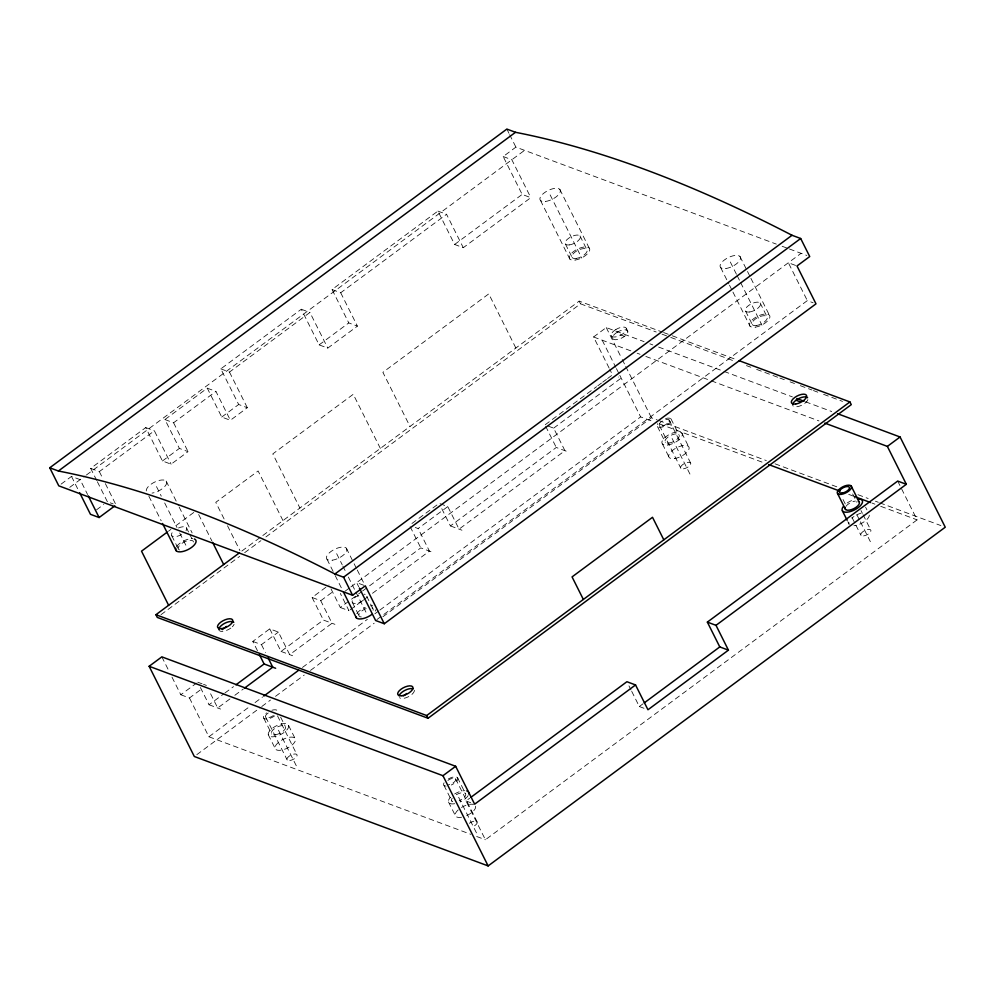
<?xml version="1.0" encoding="UTF-8"?>
<svg xmlns="http://www.w3.org/2000/svg" width="995" height="995" viewBox="0 0 995 995"><rect width="100%" height="100%" fill="white"/><g stroke="black" fill="none" stroke-linecap="round" stroke-linejoin="round"><path stroke-width="0.75" stroke-dasharray="4.97 3.73" d="M61.093 484.13L71.491 476.418L80.135 479.64L87.597 494.527M96.702 480.398L90.682 468.384L145.73 427.589L162.446 460.971L171.103 464.192L188.043 451.643L179.386 448.422L164.934 419.554L207.271 388.174L221.736 417.054L230.38 420.276L247.32 407.714L238.676 404.492L220.828 368.859L301.286 309.246L319.121 344.879L327.778 348.101L357.416 326.136L348.772 322.915L332.056 289.533L437.912 211.089L454.628 244.471L463.284 247.693L530.82 197.657L522.164 194.435L503.196 156.538L515.895 147.123L776.324 244.111M69.749 487.351L85.135 475.946M86.378 475.025L524.552 150.344M220.828 368.859L229.472 372.08L309.93 312.467L327.778 348.101M90.682 468.384L99.338 471.605L154.387 430.81L171.103 464.192M332.056 289.533L340.7 292.754L446.568 214.311L463.284 247.693M164.934 419.554L173.578 422.775L215.927 391.396L230.38 420.276M96.515 509.838L103.778 504.453M162.446 460.971L179.386 448.422M221.736 417.054L238.676 404.492M319.121 344.879L348.772 322.915M454.628 244.471L522.164 194.435M168.441 531.231L170.879 529.415M175.779 525.795L196.575 510.385M241.86 551.043L579.165 301.112L662.135 332.007M161.028 614.649L239.683 556.367M244.683 552.66L260.914 540.646M265.901 536.939L580.52 303.811L656.215 332.007M609.139 368.1L593.555 336.982L606.253 327.566L644.076 341.646M172.011 677.16L180.829 694.759L196.55 683.105M257.456 650.705L252.805 641.414L269.744 628.865L278.401 632.086L289.694 654.648L332.031 623.268L320.738 600.706L312.094 597.485L329.034 584.936M411.955 523.494L439.131 503.358L447.775 506.579L459.068 529.141L564.936 450.698L553.643 428.136L544.986 424.915L596.565 386.694M597.796 385.786L601.477 383.063M602.709 382.155L606.39 379.418M607.609 378.51L612.522 374.866L609.811 369.456M180.829 694.759L189.473 697.98L201.575 689.013M252.805 641.414L261.461 644.636L278.401 632.086M320.738 600.706L334.046 590.856M415.251 527.474L418.136 528.544L447.775 506.579M553.643 428.136L621.178 378.088L618.293 377.018M345.103 591.179L349.73 587.759M350.887 586.901L801.062 253.327M200.418 687.52L209.049 704.758L223.738 693.888M224.957 692.98L233.526 686.637M269.744 628.865L281.038 651.426L323.387 620.047L334.917 624.338M331.024 588.916L340.327 607.497L361.372 591.901M362.603 590.98L420.773 547.884L432.315 552.175M441.78 508.669L450.424 525.92L556.28 447.476L567.809 451.767M229.944 698.925L217.706 707.98L209.734 692.06M234.832 695.294L243.389 688.95M350.215 609.798L362.59 600.632M363.822 599.711L367.541 596.963M372.491 593.294L429.43 551.106L418.136 528.544M189.473 697.98L208.9 736.773L250.068 706.263M255.068 702.569L262.556 697.022M302.48 667.434L367.354 619.363M374.841 613.815L378.585 611.042M379.829 610.109L640.606 416.893L653.703 421.768M376.881 619.587L807.331 300.627L813.102 302.778M196.823 754.645L260.516 707.445M261.76 706.525L270.503 700.045M275.503 696.351L304.234 675.058M310.477 670.431L374.17 623.231M382.913 616.751L651.439 417.788L657.247 419.952M897.689 481.07L917.116 519.863L485.411 839.755L465.983 800.963L469.727 798.189M631.726 691.376L639.325 706.537L643.031 703.788M782.145 246.275L787.965 248.451M789.421 248.986L806.833 255.466M503.196 156.538L511.84 159.76L530.82 197.657M795.565 265.416L788.363 262.742L807.331 300.627M437.912 211.089L446.568 214.311M663.59 332.541L670.866 335.253M672.321 335.8L736.375 359.655M662.036 334.171L669.312 336.882M670.767 337.417L734.82 361.272M746.461 365.613L750.827 367.242M756.648 369.406L778.488 377.54M779.943 378.075L784.309 379.704M790.129 381.869L794.495 383.498M800.316 385.674L811.97 390.003M813.425 390.55L817.79 392.179M823.611 394.343L842.541 401.395M649.897 343.822L652.795 344.904M658.615 347.068L722.619 370.899M724.074 371.446L792.43 396.905M805.527 401.781L831.708 411.532M620.171 334.755L624.474 336.347M593.555 336.982L631.303 351.036M637.123 353.2L640.034 354.282M645.854 356.459L709.87 380.301M711.325 380.836L818.984 420.935M658.702 420.499L766.337 460.585M775.068 463.832L837.616 487.127M857.976 494.702L868.162 498.495M875.438 501.206L878.336 502.288M879.791 502.836L940.884 525.584M659.523 423.932L764.309 462.961M848.723 494.391L853.088 496.02M872.006 503.06L874.916 504.154M880.737 506.318L917.116 519.863M301.286 309.246L309.93 312.467M207.271 388.174L215.927 391.396M450.424 525.92L461.954 530.211M145.73 427.589L154.387 430.81M363.859 585.309L356.658 582.622L358.685 586.689M110.283 502.836L113.169 503.918M639.325 706.537L645.083 708.689M340.327 607.497L348.971 610.719L340.34 593.468M281.038 651.426L292.58 655.717M197.756 682.209L202.084 683.814M203.527 684.349L206.413 685.431M209.049 704.758L220.591 709.062M465.983 800.963L471.754 803.102M208.9 736.773L470.859 834.332M476.68 836.496L485.411 839.755M865.588 507.164L866.943 509.875M739.994 256.499L746.822 270.142M747.506 271.498L750.23 276.958M750.914 278.326L769.359 315.141M760.155 302.99L766.934 316.522M852.69 493.968L856.844 502.264M860.998 510.559L862.379 513.333M863.075 514.713L870.687 529.912M730.318 262.008L736.499 274.359M737.195 275.739L739.944 281.224M740.628 282.605L761.946 325.166M857.043 515.074L859.083 519.141M860.401 521.79L870.376 541.69M843.014 499.478L846.484 506.393M852.018 517.45L861.023 535.422M745.653 311.248L752.431 324.78M720.641 267.518L728.837 283.873M729.522 285.242L732.258 290.702M732.942 292.057L750.006 326.161M847.815 521.629L849.17 524.34A11.194 4.851 -26.6 0 1 850.215 519.912M559.824 189.398L589.189 248.053M681.799 432.999L688.577 446.531M579.986 235.89L586.764 249.422M626.44 328.586L627.795 331.298M670.991 418.858L678.901 434.653M669.063 419.965L690.518 462.824M550.148 194.908L581.776 258.066M672.135 438.509L690.207 474.59M659.386 425.474L680.854 468.322M657.459 426.569L665.356 442.365M565.483 244.148L572.262 257.68M611.191 335.502L612.547 338.213M506.865 129.076L508.942 133.243M509.639 134.636L515.895 147.123M606.253 327.566L621.552 358.101M622.236 359.493L625.022 365.041M625.718 366.434L651.439 417.788M540.472 200.418L569.837 259.061M662.459 444.006L669.237 457.538M602.199 340.203L615.756 367.267M616.427 368.623L619.139 374.033M619.823 375.389L640.606 416.893M579.165 301.112L580.52 303.811M515.858 348.014L488.756 293.886L382.888 372.329L410.002 426.457M545.646 426.246L556.28 447.476M628.964 685.866L631.041 689.995M340.7 292.754L357.416 326.136M380.351 448.422L353.25 394.294L272.792 453.907L299.905 508.035M410.151 526.654L420.773 547.884M346.335 548.195L356.583 568.655M357.267 570.011L364.779 585.01M372.802 608.492L366.023 594.96A7.836 3.395 -26.6 0 1 366.409 595.756M457.513 777.655L465.424 793.438M455.573 778.749L477.04 821.609M336.658 553.693L342.168 564.687M342.852 566.055L345.601 571.54M348.349 577.038L355.227 590.769M355.911 592.137L366.919 614.102M458.645 797.293L476.717 833.387M352.479 602.659L359.257 616.191M443.969 785.354L451.879 801.149M326.994 559.202L334.507 574.202M335.191 575.57L341.335 587.846M448.496 801.958L455.275 815.49M229.472 372.08L247.32 407.714M282.966 520.584L258.115 470.971L215.766 502.338L224.746 520.261M312.094 597.485L323.387 620.047M227.507 525.77L239.932 550.583M173.578 422.775L188.043 451.643M198.664 514.539L211.86 540.919M261.461 644.636L265.441 652.596M166.165 481.095L178.453 505.647M179.137 507.002L192.122 532.922M288.662 725.641A11.194 4.851 -26.6 0 1 274.409 736.648A11.194 4.851 -26.6 0 1 272.369 728.303A11.194 4.851 -26.6 0 1 288.662 725.641L295.428 739.173A11.194 4.851 -26.6 0 1 281.175 750.18A11.194 4.851 -26.6 0 1 279.147 741.835A11.194 4.851 -26.6 0 1 295.428 739.173M186.339 527.586L189.05 532.997M189.722 534.352L193.117 541.118M280.64 717.134L285.254 726.338M277.481 715.803L296.871 754.508M156.489 486.605L161.277 496.144M164.685 502.972L176.986 527.512M179.709 532.972L185.866 545.248M278.476 730.193L296.547 766.287M265.74 717.159L287.194 760.018M263.799 718.266L271.71 734.049M171.824 535.845L178.602 549.377M148.864 496.194L161.165 520.746M268.302 734.758L275.08 748.29M99.338 471.605L102.684 478.284M105.358 483.62L116.054 504.987M97.373 481.742L107.398 501.766M71.491 476.418L78.941 491.306M161.849 656.862L169.299 671.749M146.277 490.958A11.194 4.851 -26.6 0 1 157.521 480.921A11.194 4.851 -26.6 0 1 166.352 484.217A11.194 4.851 -26.6 0 1 152.048 493.11M371.956 607.945A7.836 3.395 -26.6 0 1 373.075 610.296M361.347 616.975A7.836 3.395 -26.6 0 1 359.568 613.231A7.836 3.395 -26.6 0 1 367.366 608.169M363.287 600.308A7.836 3.395 -26.6 0 1 352.23 602.286A7.836 3.395 -26.6 0 1 360.588 594.637M363.934 594.177A7.836 3.395 -26.6 0 1 365.177 594.413M376.098 609.425A11.194 4.851 -26.6 0 1 375.264 611.067M356.807 613.616A11.194 4.851 -26.6 0 1 365.264 607.348M370.476 605.831A11.194 4.851 -26.6 0 1 372.715 605.719M179.51 549.949A8.395 3.644 -26.6 0 1 183.329 542.474A8.395 3.644 -26.6 0 1 193.527 541.976M178.515 527.959A8.395 3.644 -26.6 0 1 186.003 530.758M181.612 534.489A8.395 3.644 -26.6 0 1 172.732 536.417A8.395 3.644 -26.6 0 1 173.267 531.367M176.637 546.516A11.194 4.851 -26.6 0 1 192.545 538.631M469.317 823.288A5.597 2.425 -26.6 0 1 477.214 821.87A5.597 2.425 -26.6 0 1 471.244 827.342M274.608 715.915A7.836 3.395 -26.6 0 1 264.645 718.8A7.836 3.395 -26.6 0 1 266.536 712.905M271.909 710.243A7.836 3.395 -26.6 0 1 277.729 711.35M273.451 715.48A5.597 2.425 -26.6 0 1 266.001 717.383A5.597 2.425 -26.6 0 1 268.886 712.557M475.573 806.174A11.194 4.851 -26.6 0 1 464.13 816.596M461.543 817.243A11.194 4.851 -26.6 0 1 459.155 809.072M461.456 807.467A11.194 4.851 -26.6 0 1 473.521 804.433M869.319 515.174A11.194 4.851 -26.6 0 1 853.934 525.721M851.857 518.171A11.194 4.851 -26.6 0 1 853.984 516.504M856.459 515.024A11.194 4.851 -26.6 0 1 864.232 512.549M468.135 795.627A11.194 4.851 -26.6 0 1 460.026 802.02M454.765 803.711A11.194 4.851 -26.6 0 1 450.486 797.244M454.69 793.935A11.194 4.851 -26.6 0 1 464.852 790.664M456.282 794.707A7.836 3.395 -26.6 0 1 465.672 793.811A7.836 3.395 -26.6 0 1 459.18 800.788M452.725 801.684A7.836 3.395 -26.6 0 1 452.19 798.189M847.205 502.972A11.194 4.851 -26.6 0 1 854.979 499.44M845.837 506.492A7.836 3.395 -26.6 0 1 855.414 501.045M448.372 778.911A7.836 3.395 -26.6 0 1 457.762 778.028A7.836 3.395 -26.6 0 1 451.27 785.005M446.058 786.137A7.836 3.395 -26.6 0 1 444.28 782.406M447.862 780.428A5.597 2.425 -26.6 0 1 455.847 779.321A5.597 2.425 -26.6 0 1 448.521 784.756M665.555 418.547A7.836 3.395 -26.6 0 1 671.127 421.047A7.836 3.395 -26.6 0 1 661.687 427.178A7.836 3.395 -26.6 0 1 657.77 423.609M807.89 399.654A8.395 3.644 -26.6 0 1 799.905 405.997A8.395 3.644 -26.6 0 1 792.679 405.114M414.355 690.269A8.395 3.644 -26.6 0 1 408.261 696.823A8.395 3.644 -26.6 0 1 399.443 697.669M234.074 624.251A8.395 3.644 -26.6 0 1 232.345 626.775M230.852 628.056A8.395 3.644 -26.6 0 1 219.261 630.569M615.917 329.482L614.176 330.676A8.395 3.644 -26.6 0 0 611.701 336.31L612.696 336.832A8.395 3.644 -26.6 0 0 621.726 334.606L623.467 333.412A8.395 3.644 -26.6 0 0 625.494 327.479A8.395 3.644 -26.6 0 0 615.917 329.482M617.273 332.193L615.532 333.387A8.395 3.644 -26.6 0 0 613.057 339.021L614.052 339.531A8.395 3.644 -26.6 0 0 623.081 337.305L624.823 336.123A8.395 3.644 -26.6 0 0 626.85 330.191A8.395 3.644 -26.6 0 0 617.273 332.193M756.349 325.527A8.395 3.644 -26.6 0 0 767.344 317.38A8.395 3.644 -26.6 0 0 755.354 319.034A8.395 3.644 -26.6 0 0 756.349 325.527M749.571 311.995A8.395 3.644 -26.6 0 0 760.566 303.848A8.395 3.644 -26.6 0 0 748.576 305.502A8.395 3.644 -26.6 0 0 749.571 311.995M545.695 201.413A11.194 4.851 -26.6 0 0 560.359 190.555A11.194 4.851 -26.6 0 0 544.377 192.756A11.194 4.851 -26.6 0 0 545.695 201.413M755.23 327.156A11.194 4.851 -26.6 0 0 769.906 316.286A11.194 4.851 -26.6 0 0 753.911 318.499A11.194 4.851 -26.6 0 0 755.23 327.156M332.218 560.21A11.194 4.851 -26.6 0 0 346.882 549.339A11.194 4.851 -26.6 0 0 330.9 551.553A11.194 4.851 -26.6 0 0 332.218 560.21M725.865 268.513A11.194 4.851 -26.6 0 0 740.529 257.643A11.194 4.851 -26.6 0 0 724.547 259.857A11.194 4.851 -26.6 0 0 725.865 268.513M576.18 258.439A8.395 3.644 -26.6 0 0 587.174 250.28A8.395 3.644 -26.6 0 0 575.185 251.946A8.395 3.644 -26.6 0 0 576.18 258.439M575.06 260.056A11.194 4.851 -26.6 0 0 589.736 249.198A11.194 4.851 -26.6 0 0 573.742 251.399A11.194 4.851 -26.6 0 0 575.06 260.056M569.401 244.907A8.395 3.644 -26.6 0 0 580.396 236.748A8.395 3.644 -26.6 0 0 568.406 238.414A8.395 3.644 -26.6 0 0 569.401 244.907M289.806 760.516A5.597 2.425 -26.6 0 0 297.144 755.081A5.597 2.425 -26.6 0 0 289.147 756.188A5.597 2.425 -26.6 0 0 289.806 760.516M683.453 468.832A5.597 2.425 -26.6 0 0 690.791 463.396A5.597 2.425 -26.6 0 0 682.806 464.503A5.597 2.425 -26.6 0 0 683.453 468.832M863.623 535.919A5.597 2.425 -26.6 0 0 870.961 530.484A5.597 2.425 -26.6 0 0 862.976 531.591A5.597 2.425 -26.6 0 0 863.623 535.919M275.366 734.758A7.836 3.395 -26.6 0 0 285.627 727.146A7.836 3.395 -26.6 0 0 274.446 728.688A7.836 3.395 -26.6 0 0 275.366 734.758M674.461 458.546A11.194 4.851 -26.6 0 0 689.125 447.675A11.194 4.851 -26.6 0 0 673.142 449.889A11.194 4.851 -26.6 0 0 674.461 458.546M667.682 445.014A11.194 4.851 -26.6 0 0 682.346 434.143A11.194 4.851 -26.6 0 0 666.364 436.357A11.194 4.851 -26.6 0 0 667.682 445.014M669.013 443.061A7.836 3.395 -26.6 0 0 679.286 435.449A7.836 3.395 -26.6 0 0 668.093 437.004A7.836 3.395 -26.6 0 0 669.013 443.061M661.998 425.972A5.597 2.425 -26.6 0 0 669.336 420.537A5.597 2.425 -26.6 0 0 661.339 421.644A5.597 2.425 -26.6 0 0 661.998 425.972"/><path stroke-width="1.49" d="M384.281 623.741L365.302 585.844L352.603 595.259L58.78 485.834L49.75 467.787L506.865 129.076L515.51 132.298A2153.889 727.046 53.5 0 1 792.032 235.28L800.676 238.501L809.719 256.548L797.007 265.964L815.987 303.848L384.281 623.741L375.625 620.519L359.369 588.033M49.75 467.787L58.394 471.008L515.51 132.298M79.625 492.662L90.47 514.315L99.114 517.537L114.848 505.883M167.21 532.138L141.526 551.168L168.628 605.308M739.285 360.737L849.917 401.93L851.272 404.642L428.037 718.253L157.285 617.422L155.929 614.711L239.409 552.859M837.529 413.696L900.077 436.992L945.25 527.213L488.135 865.924L194.323 756.498L149.138 666.277L161.849 656.862L455.66 766.287L474.64 804.184L635.544 684.946L647.969 709.758L728.427 650.145L716.002 625.333L707.358 622.111L897.689 481.07L906.346 484.291L716.002 625.333M222.283 629.586L226.524 626.44M58.394 471.008A2153.889 727.046 53.5 0 1 334.917 573.991L792.032 235.28M334.917 573.991L343.561 577.212L800.676 238.501M235.964 684.821L264.098 663.976L275.64 668.267M244.621 688.043L272.754 667.197L268.103 657.906M263.799 696.09L298.736 670.207M403.51 695.891L406.694 693.54M155.929 614.711L426.681 715.542L849.917 401.93M149.138 666.277L442.962 775.702L455.66 766.287M824.805 423.099L887.366 446.394L900.077 436.992M470.983 797.256L626.9 681.724L635.544 684.946M644.275 702.868L719.783 646.924L728.427 650.145M796.796 398.522L804.072 401.234M796.025 400.239L800.341 401.843M768.675 464.578L839.991 491.144M854.543 496.555L870.55 502.525M887.366 446.394L906.346 484.291M851.16 485.958L859.071 501.754M837.628 493.669L845.526 509.452M842.392 510.808L847.143 520.285M707.358 622.111L719.783 646.924M663.814 539.837L652.509 517.288L572.063 576.901L583.356 599.45M426.681 715.542L428.037 718.253M343.561 577.212L352.603 595.259M442.962 775.702L488.135 865.924M343.387 591.938L356.359 617.845M212.557 542.3L223.676 564.513M259.459 654.685L264.098 663.976M162.533 523.469L176.19 550.745M88.269 495.883L99.114 517.537M371.794 614.487A11.194 4.851 -26.6 0 1 355.812 616.701M194.323 538.967A11.194 4.851 -26.6 0 1 187.943 549.626A11.194 4.851 -26.6 0 1 175.792 548.158M466.754 790.901A11.194 4.851 -26.6 0 1 468.807 794.022M857.454 499.017A11.194 4.851 -26.6 0 1 861.16 504.826A11.194 4.851 -26.6 0 1 847.155 512.189A11.194 4.851 -26.6 0 1 843.437 506.38M858.225 501.206A7.836 3.395 -26.6 0 1 853.76 508.669A7.836 3.395 -26.6 0 1 845.252 507.649M792.791 404.032A8.395 3.644 -26.6 0 1 799.769 398.099A8.395 3.644 -26.6 0 1 807.604 397.714M399.144 695.729A8.395 3.644 -26.6 0 1 405.127 690.256A8.395 3.644 -26.6 0 1 413.037 688.838M218.863 629.711A8.395 3.644 -26.6 0 1 224.957 623.156A8.395 3.644 -26.6 0 1 233.775 622.31M841.272 494.366A7.836 3.395 -26.6 0 0 851.546 486.766A7.836 3.395 -26.6 0 0 840.352 488.309A7.836 3.395 -26.6 0 0 841.272 494.366M842.168 493.072A5.597 2.425 -26.6 0 0 849.506 487.637A5.597 2.425 -26.6 0 0 841.509 488.744A5.597 2.425 -26.6 0 0 842.168 493.072M795.652 404.02A8.395 3.644 -26.6 0 0 806.646 395.873A8.395 3.644 -26.6 0 0 794.669 397.527A8.395 3.644 -26.6 0 0 795.652 404.02M401.992 695.716A8.395 3.644 -26.6 0 0 413 687.557A8.395 3.644 -26.6 0 0 401.01 689.224A8.395 3.644 -26.6 0 0 401.992 695.716M221.823 628.616A8.395 3.644 -26.6 0 0 232.83 620.47A8.395 3.644 -26.6 0 0 220.84 622.124A8.395 3.644 -26.6 0 0 221.823 628.616"/></g></svg>
